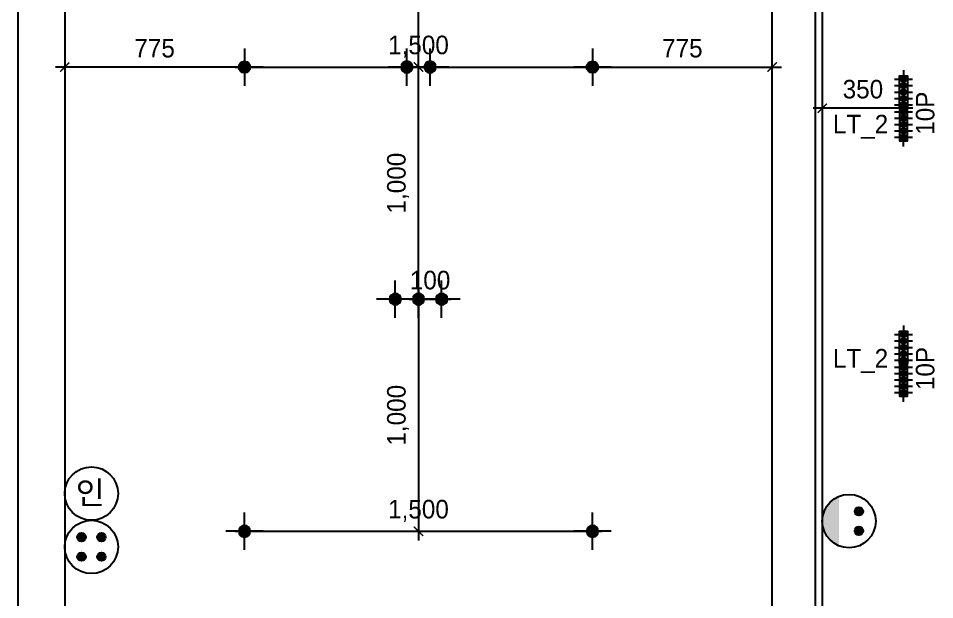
# Model space of a CAD drawing. Header units: millimetres. Extents: x 118028 to 193504, y 42792 to 96100.
# Drawn here: x 172791 to 176742, y 82098 to 84602 of the extents above; entities that cross this region are included whole.
import ezdxf

# ---------------------------------------------------------------- set-up
doc = ezdxf.new("R2010")
doc.units = ezdxf.units.MM
doc.header["$LTSCALE"] = 30
doc.header["$PDMODE"] = 3
doc.linetypes.add('DASHEDX2', pattern=[1.5, 1, -0.5])
doc.layers.get('DEFPOINTS').update_dxf_attribs({"color": 248})
for name, color, linetype in [('0-ELC TEXT', 7, 'Continuous'), ('03-WAL NEW', 3, 'Continuous'), ('07-DIM WAL', 5, 'Continuous'), ('2CONTINUOUS', 2, 'Continuous'), ('3.기호.계단선', 30, 'Continuous'), ('RC-LIGHT', 7, 'Continuous'), ('설비', 140, 'Continuous')]:
    doc.layers.add(name, color=color, linetype=linetype)
doc.styles.add('HY 울릉도 L', font='')
doc.styles.add('코레일둥고', font='Korail_Round_Gothic_Medium.ttf')
doc.styles.get('HY 울릉도 L').set_extended_font_data('HY울릉도L')
doc.dimstyles.new('40', dxfattribs={"dimscale": 40, "dimtxt": 2, "dimasz": 1, "dimexe": 1, "dimexo": 1, "dimgap": 1, "dimtad": 1, "dimdec": 0, "dimrnd": 0.05, "dimdsep": 46, "dimlunit": 6, "dimtxsty": 'HY 울릉도 L', "dimblk": 'ARCHTICK', "dimcen": 2.5, "dimdle": 1, "dimclrd": 133, "dimclre": 133, "dimclrt": 30, "dimadec": 0, "dimazin": 0, "dimtfac": 1, "dimtdec": 0, "dimtix": 1, "dimtmove": 2, "dimatfit": 3, "dimldrblk": 'ARCHTICK', "dimfxl": 1, "dimlwd": -1, "dimlwe": -1, "dimarcsym": 0})

# ---------------------------------------------------------------- blocks, each defined once
blk = doc.blocks.new('vusaudeh')
at = {"layer": '2CONTINUOUS'}
for points in [[(147688.9, 81147.8), (147688.9, 80947.8), (146991.4, 80947.8), (146991.4, 88304.8), (148806.4, 88304.8), (148806.4, 89216.8), (149461.4, 89216.8), (149461.4, 89016.8), (149006.4, 89016.8), (149006.4, 87391.8), (149436.4, 87391.8), (149436.4, 87291.8), (149006.4, 87291.8), (149006.4, 86556.8), (148806.4, 86556.8), (148806.4, 88166.8), (147131.4, 88166.8), (147131.4, 85711.8), (148806.4, 85711.8)], [(149006.4, 85711.8), (149331.4, 85711.8), (149331.4, 85511.8), (147191.4, 85511.8), (147191.4, 81147.8), (147688.9, 81147.8)], [(150896.4, 80947.8), (149788.9, 80947.8), (149788.9, 81147.8), (150241.4, 81147.8), (150241.4, 85711.8), (150426.4, 85711.8), (150426.4, 81147.8), (150896.4, 81147.8), (150896.4, 80947.8)]]:
    blk.add_lwpolyline(points, dxfattribs=at)
blk = doc.blocks.new('cjswjdehds')
blk.add_blockref('vusaudeh', (25800, 0))
blk = doc.blocks.new('1')
at = {"linetype": 'Continuous'}
h = blk.add_hatch(color=4, dxfattribs=at)
h.dxf.hatch_style = 1
edge = h.paths.add_edge_path()
edge.add_arc((11539653.5, -14273503.8), 37.5, 0, 360)
at = {"color": 1, "linetype": 'Continuous'}
for p, q in [((11539653.5, -14273637.1), (11539653.5, -14273370.5)), ((11539520.2, -14273503.8), (11539786.8, -14273503.8))]:
    blk.add_line(p, q, dxfattribs=at)
at = {"color": 4, "linetype": 'Continuous'}
for radius in [41.5, 37.5]:
    blk.add_circle((11539653.5, -14273503.8), radius, dxfattribs=at)
blk = doc.blocks.new("5RN'")
at = {"layer": 'RC-LIGHT'}
blk.add_lwpolyline([(188137.5, 27400.3), (188277.5, 27400.3), (188277.5, 27435.3), (188137.5, 27435.3)], close=True, dxfattribs=at)
at = {"layer": 'RC-LIGHT', "yscale": 0.2948704765105351, "zscale": 0.2948704765105351}
for p, xscale in [((-3214550.6, 4236252.7), 0.2948704765105351), ((-3214523.1, 4236252.7), 0.2948704765105351), ((3590910.6, 4236252.7), -0.2948704765105351), ((3590938.1, 4236252.7), -0.2948704765105351), ((3590965.5, 4236252.7), -0.2948704765105351)]:
    blk.add_blockref('1', p, dxfattribs=dict(at, xscale=xscale))
blk = doc.blocks.new('egoo')
at = {"layer": '설비'}
h = blk.add_hatch(color=140, dxfattribs=at)
edge = h.paths.add_edge_path()
edge.add_arc((1015645.3, 443433.7), 22.3, 0, 360)
h = blk.add_hatch(color=140, dxfattribs=at)
edge = h.paths.add_edge_path()
edge.add_arc((1015747.7, 443433.7), 22.3, 0, 360)
h = blk.add_hatch(color=140, dxfattribs=at)
edge = h.paths.add_edge_path()
edge.add_line((1015826.3, 443329.1), (1015566.6, 443329.1))
edge.add_ellipse((1015696.5, 443381.5), major_axis=(99, 99), ratio=1, start_angle=156.9578, end_angle=293.0422)
at = {"layer": '설비', "color": 140}
for centre, radius in [((1015696.5, 443381.5), 140), ((1015645.3, 443433.7), 22.3), ((1015747.7, 443433.7), 22.3)]:
    blk.add_circle(centre, radius, dxfattribs=at)
blk = doc.blocks.new('4RNZHS')
at = {"layer": '설비'}
h = blk.add_hatch(color=140, dxfattribs=at)
edge = h.paths.add_edge_path()
edge.add_arc((244434.2, 96095.3), 18.3, -90, 270, ccw=False)
h = blk.add_hatch(color=140, dxfattribs=at)
edge = h.paths.add_edge_path()
edge.add_arc((244520, 96095.3), 18.3, 270, 630)
h = blk.add_hatch(color=140, dxfattribs=at)
edge = h.paths.add_edge_path()
edge.add_arc((244434.2, 96011.2), 18.3, -90, 270, ccw=False)
h = blk.add_hatch(color=140, dxfattribs=at)
edge = h.paths.add_edge_path()
edge.add_arc((244520, 96011.2), 18.3, 270, 630)
at = {"layer": '설비', "color": 140}
for centre, radius in [((244477.1, 96053.3), 115), ((244434.2, 96095.3), 18.3), ((244520, 96095.3), 18.3), ((244434.2, 96011.2), 18.3), ((244520, 96011.2), 18.3)]:
    blk.add_circle(centre, radius, dxfattribs=at)
blk = doc.blocks.new('DLSXJSPT')
at = {"layer": '설비', "color": 140}
blk.add_circle((242956, 103418.4), 115, dxfattribs=at)
at = {"layer": '설비', "color": 140, "style": '코레일둥고'}
blk.add_text('인', height=100, dxfattribs=at).set_placement((242888.1, 103372))
blk = doc.blocks.new('_ArchTick')
at = {"color": 0, "linetype": 'ByBlock', "const_width": 0.15}
blk.add_lwpolyline([(-0.5, -0.5), (0.5, 0.5)], dxfattribs=at)
blk = doc.blocks.new('*D149')
at = {"layer": '07-DIM WAL', "color": 133, "transparency": 16777216}
for p, q in [((174516.4, 83432.3), (174516.4, 82352.3)), ((174476.4, 83392.3), (174476.4, 83392.3)), ((174476.4, 82392.3), (174476.4, 82392.3))]:
    blk.add_line(p, q, dxfattribs=at)
at = {"layer": 'DEFPOINTS', "color": 0, "transparency": 16777216}
for p in [(174516.4, 83392.3), (174516.4, 82392.3), (174516.4, 82392.3)]:
    blk.add_point(p, dxfattribs=at)
at = {"layer": '07-DIM WAL', "color": 133, "transparency": 16777216, "xscale": 40, "yscale": 40, "zscale": 40}
for p, rotation in [((174516.4, 83392.3), 90), ((174516.4, 82392.3), 270)]:
    blk.add_blockref('_ArchTick', p, dxfattribs=dict(at, rotation=rotation))
at = {"layer": '07-DIM WAL', "color": 30, "transparency": 16777216, "insert": (174428.5, 82892.3), "char_height": 80, "attachment_point": 5, "rotation": 90, "style": 'HY 울릉도 L'}
blk.add_mtext('1,000', dxfattribs=at)
blk = doc.blocks.new('*D150')
at = {"layer": '07-DIM WAL', "color": 133, "transparency": 16777216}
for p, q in [((174516.4, 83432.3), (174516.4, 83432.3)), ((174616.4, 83432.3), (174616.4, 83432.3)), ((174476.4, 83392.3), (174656.4, 83392.3))]:
    blk.add_line(p, q, dxfattribs=at)
at = {"layer": 'DEFPOINTS', "color": 0, "transparency": 16777216}
for p in [(174516.4, 83392.3), (174616.4, 83392.3), (174616.4, 83392.3)]:
    blk.add_point(p, dxfattribs=at)
at = {"layer": '07-DIM WAL', "color": 133, "transparency": 16777216, "xscale": 40, "yscale": 40, "zscale": 40}
blk.add_blockref('_ArchTick', (174516.4, 83392.3), dxfattribs=at)
at = {"layer": '07-DIM WAL', "color": 133, "transparency": 16777216, "xscale": 40, "yscale": 40, "zscale": 40, "rotation": 180}
blk.add_blockref('_ArchTick', (174616.4, 83392.3), dxfattribs=at)
at = {"layer": '07-DIM WAL', "color": 30, "transparency": 16777216, "insert": (174566.4, 83474), "char_height": 80, "attachment_point": 5, "style": 'HY 울릉도 L'}
blk.add_mtext('100', dxfattribs=at)
blk = doc.blocks.new('*D360')
at = {"layer": '07-DIM WAL', "color": 133, "transparency": 16777216}
for p, q in [((173766.4, 82432.3), (173766.4, 82432.3)), ((175266.4, 82432.3), (175266.4, 82432.3)), ((173726.4, 82392.3), (175306.4, 82392.3))]:
    blk.add_line(p, q, dxfattribs=at)
at = {"layer": 'DEFPOINTS', "color": 0, "transparency": 16777216}
for p in [(173766.4, 82392.3), (175266.4, 82392.3), (175266.4, 82392.3)]:
    blk.add_point(p, dxfattribs=at)
at = {"layer": '07-DIM WAL', "color": 133, "transparency": 16777216, "xscale": 40, "yscale": 40, "zscale": 40, "rotation": 180}
blk.add_blockref('_ArchTick', (173766.4, 82392.3), dxfattribs=at)
at = {"layer": '07-DIM WAL', "color": 133, "transparency": 16777216, "xscale": 40, "yscale": 40, "zscale": 40}
blk.add_blockref('_ArchTick', (175266.4, 82392.3), dxfattribs=at)
at = {"layer": '07-DIM WAL', "color": 30, "transparency": 16777216, "insert": (174516.4, 82480.2), "char_height": 80, "attachment_point": 5, "style": 'HY 울릉도 L'}
blk.add_mtext('1,500', dxfattribs=at)
blk = doc.blocks.new('*D361')
at = {"layer": '07-DIM WAL', "color": 133, "transparency": 16777216}
for p, q in [((174516.4, 83352.3), (174516.4, 84432.3)), ((174556.4, 84392.3), (174556.4, 84392.3)), ((174556.4, 83392.3), (174556.4, 83392.3))]:
    blk.add_line(p, q, dxfattribs=at)
at = {"layer": 'DEFPOINTS', "color": 0, "transparency": 16777216}
for p in [(174516.4, 84392.3), (174516.4, 84392.3), (174516.4, 83392.3)]:
    blk.add_point(p, dxfattribs=at)
at = {"layer": '07-DIM WAL', "color": 133, "transparency": 16777216, "xscale": 40, "yscale": 40, "zscale": 40}
for p, rotation in [((174516.4, 84392.3), 90), ((174516.4, 83392.3), 270)]:
    blk.add_blockref('_ArchTick', p, dxfattribs=dict(at, rotation=rotation))
at = {"layer": '07-DIM WAL', "color": 30, "transparency": 16777216, "insert": (174428.5, 83892.3), "char_height": 80, "attachment_point": 5, "rotation": 90, "style": 'HY 울릉도 L'}
blk.add_mtext('1,000', dxfattribs=at)
blk = doc.blocks.new('*D362')
at = {"layer": '07-DIM WAL', "color": 133, "transparency": 16777216}
for p, q in [((173766.4, 84432.3), (173766.4, 84432.3)), ((175266.4, 84432.3), (175266.4, 84432.3)), ((173726.4, 84392.3), (175306.4, 84392.3))]:
    blk.add_line(p, q, dxfattribs=at)
at = {"layer": 'DEFPOINTS', "color": 0, "transparency": 16777216}
for p in [(173766.4, 84392.3), (175266.4, 84392.3), (175266.4, 84392.3)]:
    blk.add_point(p, dxfattribs=at)
at = {"layer": '07-DIM WAL', "color": 133, "transparency": 16777216, "xscale": 40, "yscale": 40, "zscale": 40, "rotation": 180}
blk.add_blockref('_ArchTick', (173766.4, 84392.3), dxfattribs=at)
at = {"layer": '07-DIM WAL', "color": 133, "transparency": 16777216, "xscale": 40, "yscale": 40, "zscale": 40}
blk.add_blockref('_ArchTick', (175266.4, 84392.3), dxfattribs=at)
at = {"layer": '07-DIM WAL', "color": 30, "transparency": 16777216, "insert": (174516.4, 84480.2), "char_height": 80, "attachment_point": 5, "style": 'HY 울릉도 L'}
blk.add_mtext('1,500', dxfattribs=at)
blk = doc.blocks.new('*D363')
at = {"layer": '07-DIM WAL', "color": 133, "transparency": 16777216}
for p, q in [((175266.4, 84432.3), (175266.4, 84432.3)), ((176041.4, 84432.3), (176041.4, 84432.3)), ((175226.4, 84392.3), (176081.4, 84392.3))]:
    blk.add_line(p, q, dxfattribs=at)
at = {"layer": 'DEFPOINTS', "color": 0, "transparency": 16777216}
for p in [(175266.4, 84392.3), (176041.4, 84392.3), (176041.4, 84392.3)]:
    blk.add_point(p, dxfattribs=at)
at = {"layer": '07-DIM WAL', "color": 133, "transparency": 16777216, "xscale": 40, "yscale": 40, "zscale": 40, "rotation": 180}
blk.add_blockref('_ArchTick', (175266.4, 84392.3), dxfattribs=at)
at = {"layer": '07-DIM WAL', "color": 133, "transparency": 16777216, "xscale": 40, "yscale": 40, "zscale": 40}
blk.add_blockref('_ArchTick', (176041.4, 84392.3), dxfattribs=at)
at = {"layer": '07-DIM WAL', "color": 30, "transparency": 16777216, "insert": (175653.9, 84473.2), "char_height": 80, "attachment_point": 5, "style": 'HY 울릉도 L'}
blk.add_mtext('775', dxfattribs=at)
blk = doc.blocks.new('*D364')
at = {"layer": '07-DIM WAL', "color": 133, "transparency": 16777216}
for p, q in [((172991.4, 84432.3), (172991.4, 84432.3)), ((173766.4, 84432.3), (173766.4, 84432.3)), ((173806.4, 84392.3), (172951.4, 84392.3))]:
    blk.add_line(p, q, dxfattribs=at)
at = {"layer": 'DEFPOINTS', "color": 0, "transparency": 16777216}
for p in [(172991.4, 84392.3), (172991.4, 84392.3), (173766.4, 84392.3)]:
    blk.add_point(p, dxfattribs=at)
at = {"layer": '07-DIM WAL', "color": 133, "transparency": 16777216, "xscale": 40, "yscale": 40, "zscale": 40, "rotation": 180}
blk.add_blockref('_ArchTick', (172991.4, 84392.3), dxfattribs=at)
at = {"layer": '07-DIM WAL', "color": 133, "transparency": 16777216, "xscale": 40, "yscale": 40, "zscale": 40}
blk.add_blockref('_ArchTick', (173766.4, 84392.3), dxfattribs=at)
at = {"layer": '07-DIM WAL', "color": 30, "transparency": 16777216, "insert": (173378.9, 84473.2), "char_height": 80, "attachment_point": 5, "style": 'HY 울릉도 L'}
blk.add_mtext('775', dxfattribs=at)
blk = doc.blocks.new('*D365')
at = {"layer": '07-DIM WAL', "color": 133, "transparency": 16777216}
for p, q in [((174516.4, 84352.3), (174516.4, 85551.8)), ((174476.4, 85511.8), (174476.4, 85511.8)), ((174476.4, 84392.3), (174476.4, 84392.3))]:
    blk.add_line(p, q, dxfattribs=at)
at = {"layer": 'DEFPOINTS', "color": 0, "transparency": 16777216}
for p in [(174516.4, 85511.8), (174516.4, 85511.8), (174516.4, 84392.3)]:
    blk.add_point(p, dxfattribs=at)
at = {"layer": '07-DIM WAL', "color": 133, "transparency": 16777216, "xscale": 40, "yscale": 40, "zscale": 40}
for p, rotation in [((174516.4, 85511.8), 90), ((174516.4, 84392.3), 270)]:
    blk.add_blockref('_ArchTick', p, dxfattribs=dict(at, rotation=rotation))
at = {"layer": '07-DIM WAL', "color": 30, "transparency": 16777216, "insert": (174428.5, 84952.1), "char_height": 80, "attachment_point": 5, "rotation": 90, "style": 'HY 울릉도 L'}
blk.add_mtext('1,120', dxfattribs=at)
blk = doc.blocks.new('*D373')
at = {"layer": '07-DIM WAL', "color": 133, "transparency": 16777216}
for p, q in [((176257.4, 84254.8), (176257.4, 84254.8)), ((176607.4, 84254.8), (176607.4, 84254.8)), ((176647.4, 84214.8), (176217.4, 84214.8))]:
    blk.add_line(p, q, dxfattribs=at)
at = {"layer": 'DEFPOINTS', "color": 0, "transparency": 16777216}
for p in [(176257.4, 84214.8), (176257.4, 84214.8), (176607.4, 84214.8)]:
    blk.add_point(p, dxfattribs=at)
at = {"layer": '07-DIM WAL', "color": 133, "transparency": 16777216, "xscale": 40, "yscale": 40, "zscale": 40, "rotation": 180}
blk.add_blockref('_ArchTick', (176257.4, 84214.8), dxfattribs=at)
at = {"layer": '07-DIM WAL', "color": 133, "transparency": 16777216, "xscale": 40, "yscale": 40, "zscale": 40}
blk.add_blockref('_ArchTick', (176607.4, 84214.8), dxfattribs=at)
at = {"layer": '07-DIM WAL', "color": 30, "transparency": 16777216, "insert": (176432.4, 84296.6), "char_height": 80, "attachment_point": 5, "style": 'HY 울릉도 L'}
blk.add_mtext('350', dxfattribs=at)

msp = doc.modelspace()

# ---------------------------------------------------------------- linework, layer by layer
at = {"layer": '03-WAL NEW'}
msp.add_lwpolyline([(176226.4, 85711.8), (176257.4, 85711.8), (176257.4, 81147.8)], dxfattribs=at)

# ---------------------------------------------------------------- block references
msp.add_blockref('cjswjdehds', (0, 0))
at = {"layer": 'RC-LIGHT', "xscale": 0.6024096385271789, "yscale": 0.6024096385271789, "zscale": 0.6024096385271789, "rotation": 180}
for p in [(7125364.9, -8514104), (7126864.9, -8514104)]:
    msp.add_blockref('1', p, dxfattribs=at)
at = {"layer": 'RC-LIGHT', "xscale": -0.6024096385271789, "yscale": 0.6024096385271789, "zscale": 0.6024096385271789}
for p in [(7126064.9, 8682888.6), (7126164.9, 8682888.6), (7126014.9, 8681888.6), (7126114.9, 8681888.6), (7126214.9, 8681888.6), (7125364.9, 8680888.6), (7126864.9, 8680888.6)]:
    msp.add_blockref('1', p, dxfattribs=at)
at = {"layer": 'RC-LIGHT', "xscale": -1, "rotation": 269.9999999999999}
for p in [(149189.6, -103922.7), (149189.6, -105022.7)]:
    msp.add_blockref("5RN'", p, dxfattribs=at)
at = {"layer": 'RC-LIGHT', "rotation": 269.9999999999999}
for p in [(149189.6, 272352.3), (149189.6, 271252.3)]:
    msp.add_blockref("5RN'", p, dxfattribs=at)
at = {"layer": '설비'}
for name, p in [('DLSXJSPT', (-69849.6, -20863.5)), ('4RNZHS', (-71370.7, -13728.4))]:
    msp.add_blockref(name, p, dxfattribs=at)
at = {"layer": '설비', "color": 140, "xscale": 0.8214285869294655, "yscale": 0.8214285869294655, "zscale": 0.8214285869294655, "rotation": 270}
msp.add_blockref('egoo', (-187833.8, 916758.3), dxfattribs=at)

# ---------------------------------------------------------------- texts
at = {"layer": '0-ELC TEXT', "color": 7, "linetype": 'DASHEDX2', "style": '코레일둥고'}
for p in [(176740.6, 84100.5), (176740.6, 83000.5)]:
    msp.add_text('10P', height=80, rotation=90, dxfattribs=at).set_placement(p)
at = {"layer": '3.기호.계단선', "style": '코레일둥고'}
for p in [(176302.9, 84106.6), (176302.9, 83097.7)]:
    msp.add_text('LT_2', height=80, dxfattribs=at).set_placement(p)

# ---------------------------------------------------------------- dimensions: what is measured, and where the dimension line sits
at = {"layer": '07-DIM WAL'}
for base, p1, p2, angle, picture, middle in [((174516.3792305, 85511.8023431), (174516.3792305, 84392.3023431), (174516.3792305, 85511.8023431), 90, '*D365', (174428.4552142, 84952.0523431)), ((174516.4, 84392.3), (174516.4, 83392.3), (174516.4, 84392.3), 270, '*D361', (174428.5, 83892.3)), ((174516.4, 82392.3), (174516.4, 83392.3), (174516.4, 82392.3), 90, '*D149', (174428.5, 82892.3))]:
    dim = msp.add_linear_dim(base=base, p1=p1, p2=p2, angle=angle, dimstyle='40', dxfattribs=at)
    dim.commit()
    dim.dimension.update_dxf_attribs({"geometry": picture, "text_midpoint": middle})
for base, p1, p2, picture, middle in [((172991.4, 84392.3), (173766.4, 84392.3), (172991.4, 84392.3), '*D364', (173378.9, 84473.2)), ((175266.4, 84392.3), (173766.4, 84392.3), (175266.4, 84392.3), '*D362', (174516.4, 84480.2)), ((176041.4, 84392.3), (175266.4, 84392.3), (176041.4, 84392.3), '*D363', (175653.9, 84473.2)), ((176257.4, 84214.8), (176607.4, 84214.8), (176257.4, 84214.8), '*D373', (176432.4, 84296.6)), ((174616.4, 83392.3), (174516.4, 83392.3), (174616.4, 83392.3), '*D150', (174566.4, 83474)), ((175266.4, 82392.3), (173766.4, 82392.3), (175266.4, 82392.3), '*D360', (174516.4, 82480.2))]:
    dim = msp.add_linear_dim(base=base, p1=p1, p2=p2, dimstyle='40', dxfattribs=at)
    dim.commit()
    dim.dimension.update_dxf_attribs({"geometry": picture, "text_midpoint": middle})

doc.saveas('drawing.dxf')
